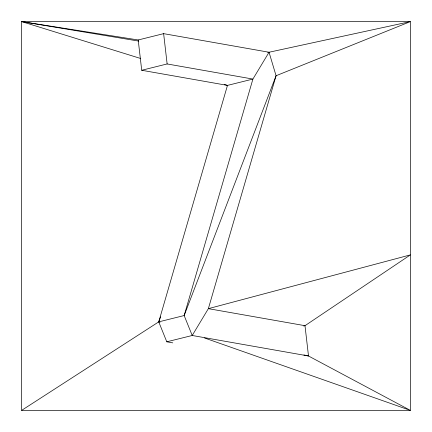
<?xml version="1.0" encoding="UTF-8"?>
<svg xmlns="http://www.w3.org/2000/svg" width="432" height="432" viewBox="0 0 432 432"><rect width="100%" height="100%" fill="white"/><g stroke="black" fill="none" stroke-linecap="round" stroke-linejoin="round"><path stroke-width="0.65" d="M160.666 316.829L158.738 321.867L21.6 410.4L21.6 21.6L410.4 21.6L410.4 410.4L21.6 410.4M172.773 342.862L166.795 341.804L158.738 321.867L184.162 315.544L276.07 75.74L410.4 21.6L269.044 52.245L252.904 79.072L184.162 315.544L192.218 335.486L308.502 355.99L410.4 410.4L204.493 337.964M140.621 58.482L21.6 21.6L138.202 39.976L163.631 33.653L269.044 52.245L276.07 75.74L208.364 308.653L192.218 335.486L166.795 341.804M141.712 70.27L167.135 63.952L252.904 79.072L227.475 85.396L141.712 70.27L138.202 39.976M267.743 52.569L269.044 52.245M303.696 326.02L304.997 325.696L410.4 254.88L208.364 308.653L304.997 325.696L308.502 355.99L303.907 354.942M21.6 21.6L138.591 41.078M224.257 84.397L227.475 85.396L158.738 321.867L160.007 322.31M163.631 33.653L167.135 63.952"/></g></svg>
